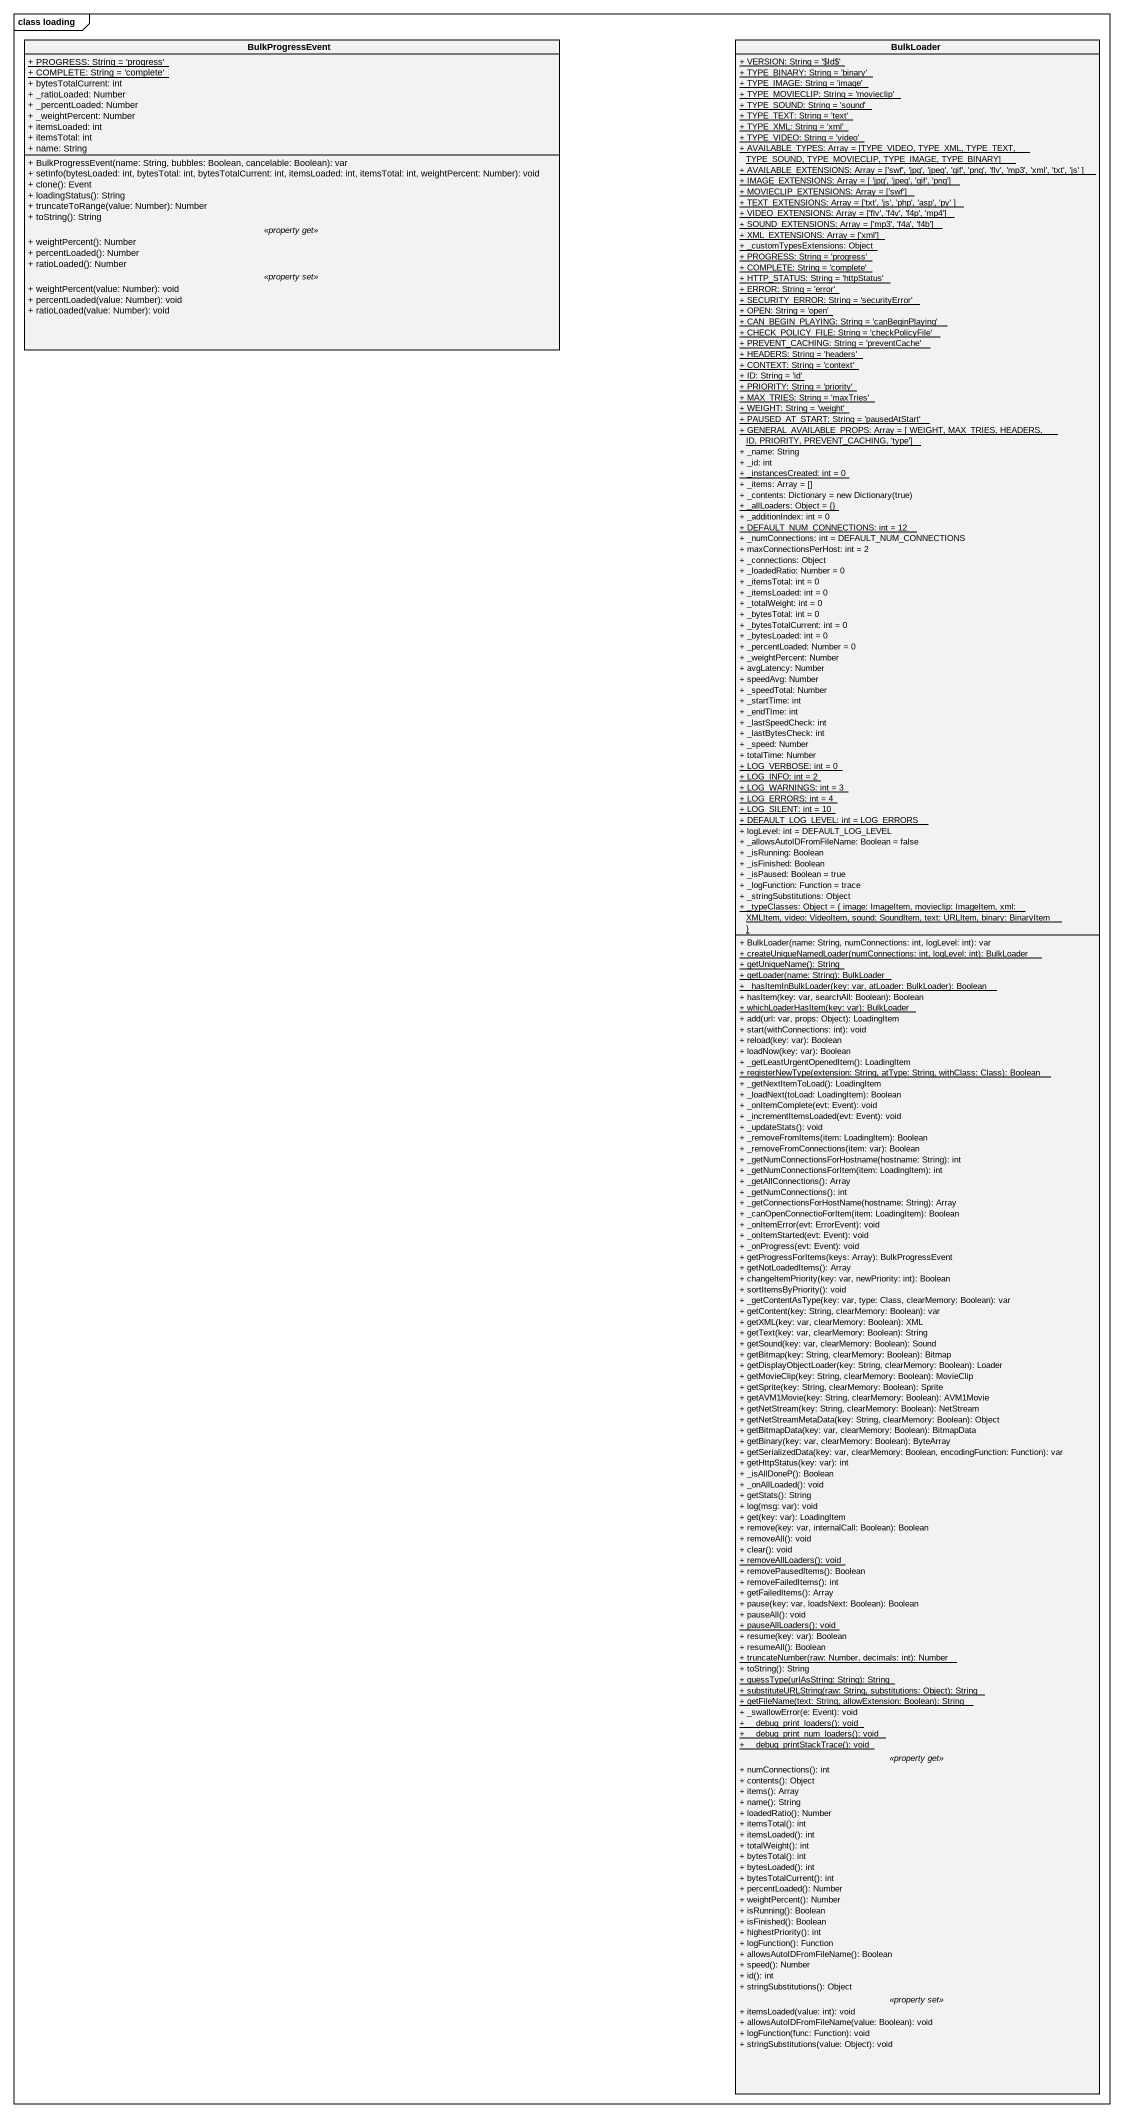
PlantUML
@startuml
mainframe class loading
hide circle
hide empty members
skinparam classAttributeIconSize 0
class BulkProgressEvent {
  {static} + PROGRESS: String = 'progress'
  {static} + COMPLETE: String = 'complete'
  + bytesTotalCurrent: int
  + _ratioLoaded: Number
  + _percentLoaded: Number
  + _weightPercent: Number
  + itemsLoaded: int
  + itemsTotal: int
  + name: String
  --
  + BulkProgressEvent(name: String, bubbles: Boolean, cancelable: Boolean): var
  + setInfo(bytesLoaded: int, bytesTotal: int, bytesTotalCurrent: int, itemsLoaded: int, itemsTotal: int, weightPercent: Number): void
  + clone(): Event
  + loadingStatus(): String
  + truncateToRange(value: Number): Number
  + toString(): String
  .. <<property get>> ..
  + weightPercent(): Number
  + percentLoaded(): Number
  + ratioLoaded(): Number
  .. <<property set>> ..
  + weightPercent(value: Number): void
  + percentLoaded(value: Number): void
  + ratioLoaded(value: Number): void
}
class BulkLoader {
  {static} + VERSION: String = '~$Id$'
  {static} + TYPE_BINARY: String = 'binary'
  {static} + TYPE_IMAGE: String = 'image'
  {static} + TYPE_MOVIECLIP: String = 'movieclip'
  {static} + TYPE_SOUND: String = 'sound'
  {static} + TYPE_TEXT: String = 'text'
  {static} + TYPE_XML: String = 'xml'
  {static} + TYPE_VIDEO: String = 'video'
  {static} + AVAILABLE_TYPES: Array = [TYPE_VIDEO, TYPE_XML, TYPE_TEXT, TYPE_SOUND, TYPE_MOVIECLIP, TYPE_IMAGE, TYPE_BINARY]
  {static} + AVAILABLE_EXTENSIONS: Array = ['swf', 'jpg', 'jpeg', 'gif', 'png', 'flv', 'mp3', 'xml', 'txt', 'js' ]
  {static} + IMAGE_EXTENSIONS: Array = [ 'jpg', 'jpeg', 'gif', 'png']
  {static} + MOVIECLIP_EXTENSIONS: Array = ['swf']
  {static} + TEXT_EXTENSIONS: Array = ['txt', 'js', 'php', 'asp', 'py' ]
  {static} + VIDEO_EXTENSIONS: Array = ['flv', 'f4v', 'f4p', 'mp4']
  {static} + SOUND_EXTENSIONS: Array = ['mp3', 'f4a', 'f4b']
  {static} + XML_EXTENSIONS: Array = ['xml']
  {static} + _customTypesExtensions: Object
  {static} + PROGRESS: String = 'progress'
  {static} + COMPLETE: String = 'complete'
  {static} + HTTP_STATUS: String = 'httpStatus'
  {static} + ERROR: String = 'error'
  {static} + SECURITY_ERROR: String = 'securityError'
  {static} + OPEN: String = 'open'
  {static} + CAN_BEGIN_PLAYING: String = 'canBeginPlaying'
  {static} + CHECK_POLICY_FILE: String = 'checkPolicyFile'
  {static} + PREVENT_CACHING: String = 'preventCache'
  {static} + HEADERS: String = 'headers'
  {static} + CONTEXT: String = 'context'
  {static} + ID: String = 'id'
  {static} + PRIORITY: String = 'priority'
  {static} + MAX_TRIES: String = 'maxTries'
  {static} + WEIGHT: String = 'weight'
  {static} + PAUSED_AT_START: String = 'pausedAtStart'
  {static} + GENERAL_AVAILABLE_PROPS: Array = [ WEIGHT, MAX_TRIES, HEADERS, ID, PRIORITY, PREVENT_CACHING, 'type']
  + _name: String
  + _id: int
  {static} + _instancesCreated: int = 0
  + _items: Array = []
  {field} + _contents: Dictionary = new Dictionary(true)
  {static} + _allLoaders: Object = {}
  + _additionIndex: int = 0
  {static} + DEFAULT_NUM_CONNECTIONS: int = 12
  + _numConnections: int = DEFAULT_NUM_CONNECTIONS
  + maxConnectionsPerHost: int = 2
  + _connections: Object
  + _loadedRatio: Number = 0
  + _itemsTotal: int = 0
  + _itemsLoaded: int = 0
  + _totalWeight: int = 0
  + _bytesTotal: int = 0
  + _bytesTotalCurrent: int = 0
  + _bytesLoaded: int = 0
  + _percentLoaded: Number = 0
  + _weightPercent: Number
  + avgLatency: Number
  + speedAvg: Number
  + _speedTotal: Number
  + _startTime: int
  + _endTIme: int
  + _lastSpeedCheck: int
  + _lastBytesCheck: int
  + _speed: Number
  + totalTime: Number
  {static} + LOG_VERBOSE: int = 0
  {static} + LOG_INFO: int = 2
  {static} + LOG_WARNINGS: int = 3
  {static} + LOG_ERRORS: int = 4
  {static} + LOG_SILENT: int = 10
  {static} + DEFAULT_LOG_LEVEL: int = LOG_ERRORS
  + logLevel: int = DEFAULT_LOG_LEVEL
  + _allowsAutoIDFromFileName: Boolean = false
  + _isRunning: Boolean
  + _isFinished: Boolean
  + _isPaused: Boolean = true
  + _logFunction: Function = trace
  + _stringSubstitutions: Object
  {static} + _typeClasses: Object = { image: ImageItem, movieclip: ImageItem, xml: XMLItem, video: VideoItem, sound: SoundItem, text: URLItem, binary: BinaryItem }
  --
  + BulkLoader(name: String, numConnections: int, logLevel: int): var
  {static} + createUniqueNamedLoader(numConnections: int, logLevel: int): BulkLoader
  {static} + getUniqueName(): String
  {static} + getLoader(name: String): BulkLoader
  {static} + _hasItemInBulkLoader(key: var, atLoader: BulkLoader): Boolean
  + hasItem(key: var, searchAll: Boolean): Boolean
  {static} + whichLoaderHasItem(key: var): BulkLoader
  + add(url: var, props: Object): LoadingItem
  + start(withConnections: int): void
  + reload(key: var): Boolean
  + loadNow(key: var): Boolean
  + _getLeastUrgentOpenedItem(): LoadingItem
  {static} + registerNewType(extension: String, atType: String, withClass: Class): Boolean
  + _getNextItemToLoad(): LoadingItem
  + _loadNext(toLoad: LoadingItem): Boolean
  + _onItemComplete(evt: Event): void
  + _incrementItemsLoaded(evt: Event): void
  + _updateStats(): void
  + _removeFromItems(item: LoadingItem): Boolean
  + _removeFromConnections(item: var): Boolean
  + _getNumConnectionsForHostname(hostname: String): int
  + _getNumConnectionsForItem(item: LoadingItem): int
  + _getAllConnections(): Array
  + _getNumConnections(): int
  + _getConnectionsForHostName(hostname: String): Array
  + _canOpenConnectioForItem(item: LoadingItem): Boolean
  + _onItemError(evt: ErrorEvent): void
  + _onItemStarted(evt: Event): void
  + _onProgress(evt: Event): void
  + getProgressForItems(keys: Array): BulkProgressEvent
  + getNotLoadedItems(): Array
  + changeItemPriority(key: var, newPriority: int): Boolean
  + sortItemsByPriority(): void
  + _getContentAsType(key: var, type: Class, clearMemory: Boolean): var
  + getContent(key: String, clearMemory: Boolean): var
  + getXML(key: var, clearMemory: Boolean): XML
  + getText(key: var, clearMemory: Boolean): String
  + getSound(key: var, clearMemory: Boolean): Sound
  + getBitmap(key: String, clearMemory: Boolean): Bitmap
  + getDisplayObjectLoader(key: String, clearMemory: Boolean): Loader
  + getMovieClip(key: String, clearMemory: Boolean): MovieClip
  + getSprite(key: String, clearMemory: Boolean): Sprite
  + getAVM1Movie(key: String, clearMemory: Boolean): AVM1Movie
  + getNetStream(key: String, clearMemory: Boolean): NetStream
  + getNetStreamMetaData(key: String, clearMemory: Boolean): Object
  + getBitmapData(key: var, clearMemory: Boolean): BitmapData
  + getBinary(key: var, clearMemory: Boolean): ByteArray
  + getSerializedData(key: var, clearMemory: Boolean, encodingFunction: Function): var
  + getHttpStatus(key: var): int
  + _isAllDoneP(): Boolean
  + _onAllLoaded(): void
  + getStats(): String
  + log(msg: var): void
  + get(key: var): LoadingItem
  + remove(key: var, internalCall: Boolean): Boolean
  + removeAll(): void
  + clear(): void
  {static} + removeAllLoaders(): void
  + removePausedItems(): Boolean
  + removeFailedItems(): int
  + getFailedItems(): Array
  + pause(key: var, loadsNext: Boolean): Boolean
  + pauseAll(): void
  {static} + pauseAllLoaders(): void
  + resume(key: var): Boolean
  + resumeAll(): Boolean
  {static} + truncateNumber(raw: Number, decimals: int): Number
  + toString(): String
  {static} + guessType(urlAsString: String): String
  {static} + substituteURLString(raw: String, substitutions: Object): String
  {static} + getFileName(text: String, allowExtension: Boolean): String
  + _swallowError(e: Event): void
  {static} + __debug_print_loaders(): void
  {static} + __debug_print_num_loaders(): void
  {static} + __debug_printStackTrace(): void
  .. <<property get>> ..
  + numConnections(): int
  + contents(): Object
  + items(): Array
  + name(): String
  + loadedRatio(): Number
  + itemsTotal(): int
  + itemsLoaded(): int
  + totalWeight(): int
  + bytesTotal(): int
  + bytesLoaded(): int
  + bytesTotalCurrent(): int
  + percentLoaded(): Number
  + weightPercent(): Number
  + isRunning(): Boolean
  + isFinished(): Boolean
  + highestPriority(): int
  + logFunction(): Function
  + allowsAutoIDFromFileName(): Boolean
  + speed(): Number
  + id(): int
  + stringSubstitutions(): Object
  .. <<property set>> ..
  + itemsLoaded(value: int): void
  + allowsAutoIDFromFileName(value: Boolean): void
  + logFunction(func: Function): void
  + stringSubstitutions(value: Object): void
}
@enduml
